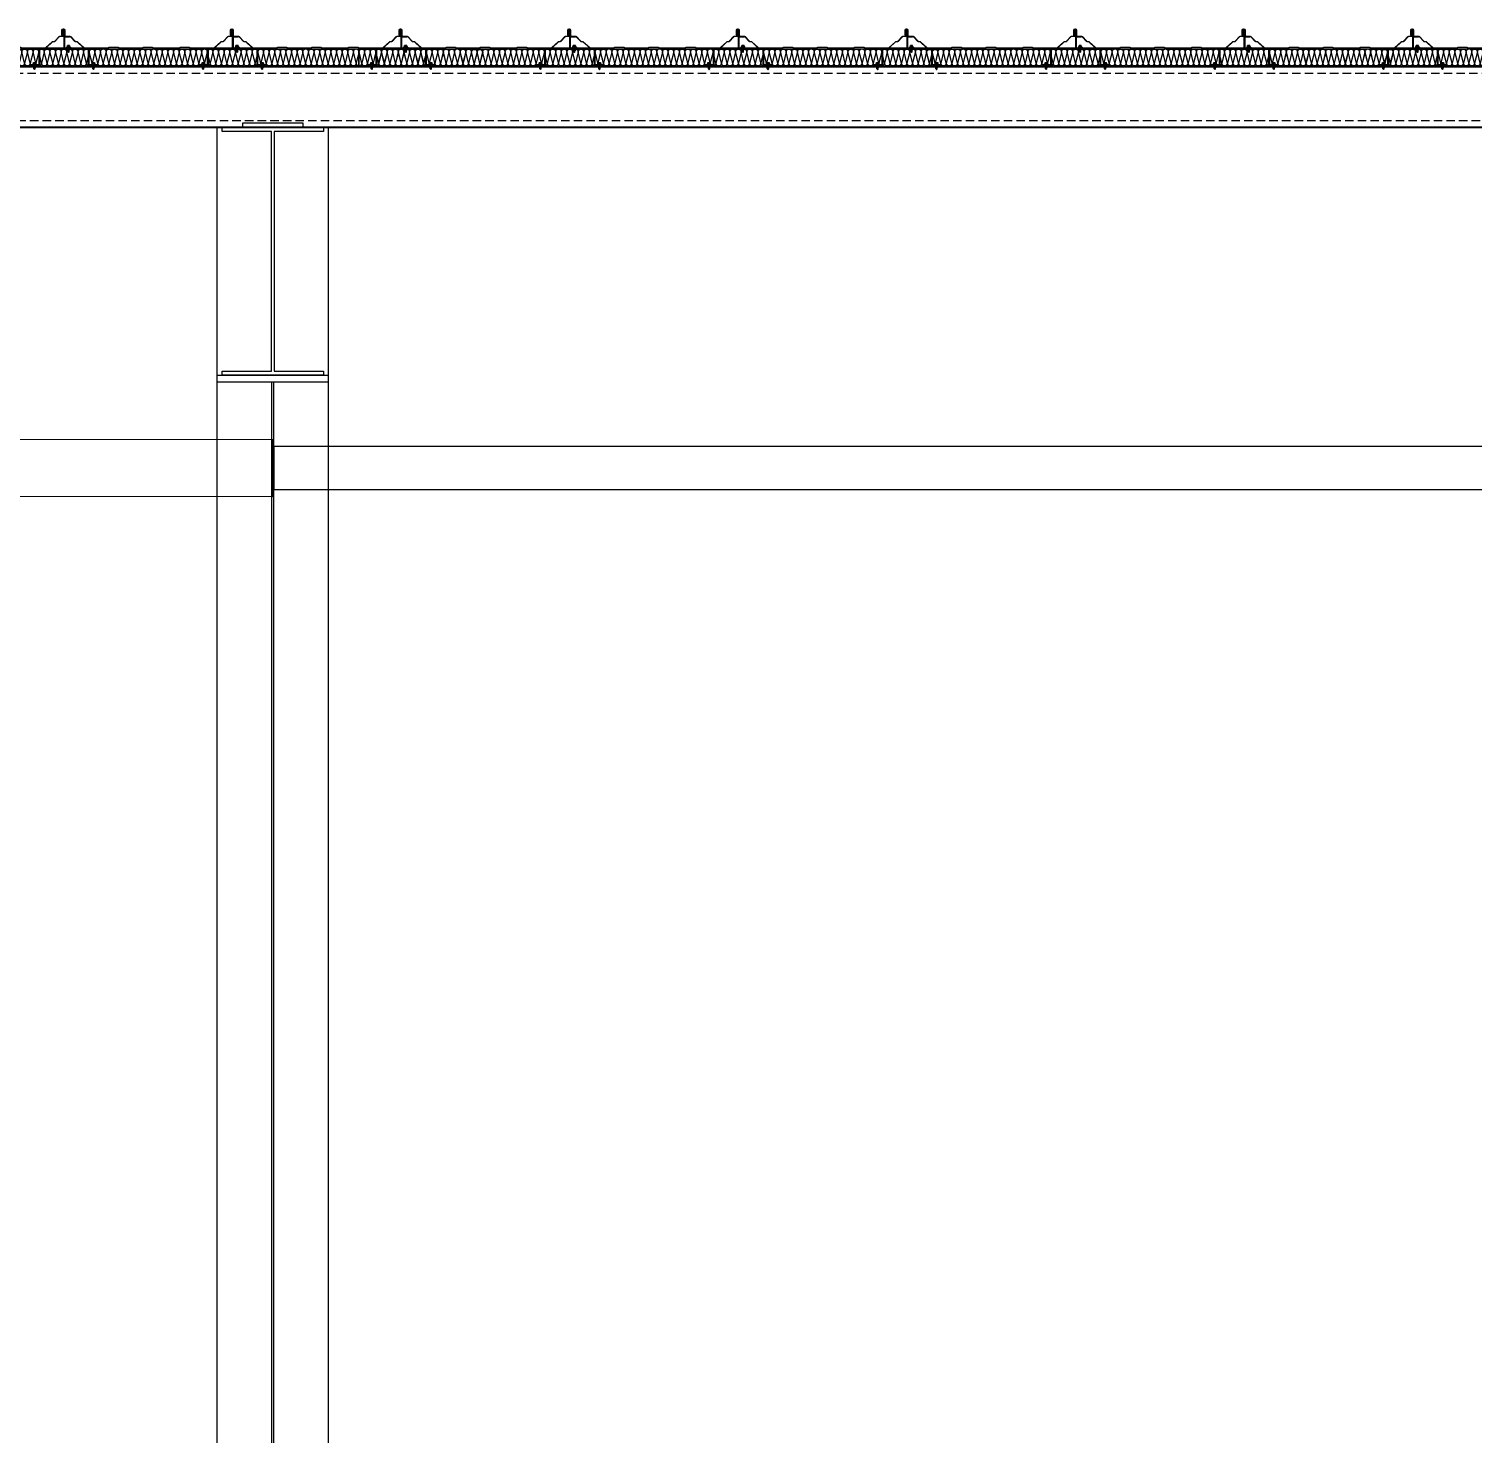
# Model space of a CAD drawing. Header units: inches. Extents: x 340055 to 349452, y -34649 to -30845.
# Drawn here: x 342290.2 to 342333.02, y -32447.83 to -32406.16 of the extents above; entities that cross this region are included whole.
import ezdxf

# ---------------------------------------------------------------- set-up
doc = ezdxf.new("R2010")
doc.units = ezdxf.units.IN
doc.header["$MEASUREMENT"] = 0
doc.linetypes.add('HIDDEN', pattern=[0.375, 0.25, -0.125])
for name, color, linetype in [('2', 2, 'Continuous'), ('8', 8, 'Continuous'), ('FLAT BAR', 1, 'Continuous'), ('STRUCTURE', 1, 'Continuous')]:
    doc.layers.add(name, color=color, linetype=linetype)

# ---------------------------------------------------------------- blocks, each defined once
blk = doc.blocks.new('Short_Self_drilling')
at = {"layer": 'STRUCTURE', "color": 1, "linetype": 'Continuous'}
for p, q in [((6.4, 1.7), (-6.4, 1.7)), ((5.1, 3.8), (-5.1, 3.8)), ((-2.6, 2.9), (-5.1, 2.9)), ((-3.4, 3.8), (-3.4, 6.8)), ((3, 7.2), (-3, 7.2)), ((2.6, 2.9), (-2.6, 2.9)), ((-2.1, 2.8), (-2.1, 2.9)), ((6.3, 0), (0, 0)), ((2.2, 2.8), (2.2, 2.9)), ((2.2, -0.5), (2.2, 0)), ((5.1, 2.9), (2.6, 2.9)), ((3.4, 3.8), (3.4, 6.8)), ((3, -1.2), (-2.7, -0.2)), ((3, -2.7), (-2.7, -1.8)), ((3, -4.2), (-2.7, -3.3)), ((3, -5.8), (-2.7, -4.8)), ((3, -7.3), (-2.7, -6.3)), ((-1.9, -8), (-2.7, -7.9)), ((-2.1, -1.4), (-2.1, -0.9)), ((-2.1, -2.9), (-2.1, -2.4)), ((-2.1, -4.4), (-2.1, -3.9)), ((-2.1, -6), (-2.1, -5.4)), ((-2.1, -7.5), (-2.1, -7)), ((-2.1, -12.3), (-2.1, -8.5)), ((3, -8.8), (-1.1, -8.1)), ((2.1, -12.3), (2.1, -9.1)), ((2.2, -2), (2.2, -1.5)), ((2.2, -3.6), (2.2, -3)), ((2.2, -5.1), (2.2, -4.6)), ((2.2, -6.6), (2.2, -6.1)), ((2.2, -8.1), (2.2, -7.6))]:
    blk.add_line(p, q, dxfattribs=at)
blk.add_lwpolyline([(6.4, 1.3), (6.4, 1.7), (2.1, 2.8), (-2.1, 2.8), (-6.4, 1.7), (-6.4, 1.3)], close=True, dxfattribs=at)
for points in [[(-6.4, 1.3, -0.088869), (-6.3, 0), (0, 0)], [(-0.1, 3.8), (-0.3, 6.2, 0.338878), (-3.1, 6.2), (-3.3, 3.8)], [(3.3, 3.8), (3.1, 6.2, 0.338878), (0.3, 6.2), (0.1, 3.8)], [(2.1, -12.3), (0.2, -14.2, -0.333596), (-0.2, -14.2), (-2.1, -12.3)], [(-0.1, -14), (-1, -12.2, -0.148657), (-1.4, -11.2), (-2, -7.7, -0.815006), (-1.2, -7.8, 0.150833), (-0.8, -8.7)], [(2.1, -12.3), (1.7, -11.7, 0.52242), (0.9, -11.7), (-0.2, -14.2)]]:
    blk.add_lwpolyline(points, format="xyb", dxfattribs=at)
for points in [[(3, -1.2), (2.2, -1.5), (-2.1, -0.8), (-2.7, -0.2), (-2.4, 0)], [(3, -2.7), (2.2, -3), (-2.1, -2.4), (-2.7, -1.8), (-2.1, -1.4), (2.2, -2), (3, -2.7)], [(3, -4.2), (2.2, -4.6), (-2.1, -3.9), (-2.7, -3.3), (-2.1, -2.9), (2.2, -3.6), (3, -4.2)], [(3, -5.8), (2.2, -6.1), (-2.1, -5.4), (-2.7, -4.8), (-2.1, -4.4), (2.2, -5.1), (3, -5.8)], [(3, -7.3), (2.2, -7.6), (-2.1, -7), (-2.7, -6.3), (-2.1, -6), (2.2, -6.6), (3, -7.3)], [(-1.8, -8.5), (-2.1, -8.5), (-2.7, -7.9), (-2.1, -7.5), (-1.8, -7.5)], [(-1.3, -7.6), (2.2, -8.1), (3, -8.8)], [(-1.2, 0), (2.2, -0.5), (3, -1.2)], [(3, -8.8), (2.2, -9.1), (-0.8, -8.7)]]:
    blk.add_lwpolyline(points, dxfattribs=at)
for centre, radius, start, end in [((-5, 3.3), 0.455, 109.7949, 250.2674), ((-3, 6.8), 0.429, 90.0311, 180.0311), ((3, 6.8), 0.429, 0.0311, 90.0311), ((5.1, 3.3), 0.435, 279.7276, 80.3347), ((10, 0.2), 3.74, 162.2963, 182.6103)]:
    blk.add_arc(centre, radius, start, end, dxfattribs=at)
blk = doc.blocks.new('A$C5F901649')
at = {"color": 3, "ltscale": 15}
blk.add_lwpolyline([(39.2, 32.6), (34, 32.6, -0.414214), (33.7, 32.9), (33.7, 38.9, 1), (31.7, 38.9), (31.7, 34.1, 0.564916), (32.7, 34.1), (32.7, 36.8), (33, 36.8), (33, 34.1, -0.737932), (31.3, 34.1), (31.3, 38.9, -1), (34, 38.9), (34, 32.9), (39.2, 32.9, -0.207596), (39.9, 32.6), (44.2, 28, 0.207596), (44.5, 27.9), (45.8, 27.9, -0.246585), (46.6, 27.5), (52.9, 21.7, 0.246585), (53.2, 21.6), (76.4, 21.6, 0.095415), (76.5, 21.6), (77.9, 22.2, -0.095415), (78.3, 22.2), (86.4, 22.2, -0.095415), (86.7, 22.2), (88.2, 21.6, 0.095415), (88.3, 21.6), (110.2, 21.6, 0.095415), (110.3, 21.6), (111.8, 22.2, -0.095415), (112.1, 22.2), (120.2, 22.2, -0.095415), (120.6, 22.2), (122, 21.6, 0.095415), (122.1, 21.6), (146.7, 21.6, 0.095415), (146.8, 21.6), (148.3, 22.2, -0.095415), (148.6, 22.2), (156.7, 22.2, -0.095415), (157.1, 22.2), (158.5, 21.6, 0.095415), (158.6, 21.6), (181.8, 21.6, 0.246585), (182.1, 21.7), (188.4, 27.5, -0.246585), (189.2, 27.9), (190.5, 27.9, 0.207596), (190.8, 28), (195.1, 32.6, -0.207596), (195.8, 32.9), (200, 32.9), (200, 38.9, 1), (199.3, 38.9), (199.3, 34.9, 1), (199.5, 34.9, -0.067331), (199.4, 35.9), (199.4, 37.3), (199.7, 37.3), (199.7, 36, 0.039103), (199.9, 34.9, -1), (199, 34.9), (199, 38.9, -1), (200.3, 38.9), (200.3, 32.9, -0.414214), (200, 32.6), (195.8, 32.6, 0.207596), (195.3, 32.4), (191, 27.8, -0.207596), (190.5, 27.6), (189.2, 27.6, 0.246585), (188.6, 27.3), (182.4, 21.5, -0.246585), (181.8, 21.2), (158.6, 21.2, -0.095415), (158.4, 21.3), (157, 21.9, 0.095415), (156.7, 21.9), (148.6, 21.9, 0.095415), (148.4, 21.9), (147, 21.3, -0.095415), (146.7, 21.2), (122.1, 21.2, -0.095415), (121.9, 21.3), (120.5, 21.9, 0.095415), (120.2, 21.9), (112.1, 21.9, 0.095415), (111.9, 21.9), (110.5, 21.3, -0.095415), (110.2, 21.2), (88.3, 21.2, -0.095415), (88, 21.3), (86.6, 21.9, 0.095415), (86.4, 21.9), (78.3, 21.9, 0.095415), (78, 21.9), (76.6, 21.3, -0.095415), (76.4, 21.2), (53.2, 21.2, -0.246585), (52.6, 21.5), (46.4, 27.3, 0.246585), (45.8, 27.6), (44.5, 27.6, -0.207596), (44, 27.8), (39.7, 32.4, 0.207596)], format="xyb", close=True, dxfattribs=at)
at = {"layer": 'FLAT BAR'}
blk.add_lwpolyline([(33.3, 38.9, 1), (32, 38.9), (32, 35), (31.7, 35), (31.7, 38.9, -1), (33.7, 38.9), (33.7, 32.6), (38.8, 32.6), (38.8, 32.2), (33.7, 32.2), (33.7, 21.6), (41.8, 21.6), (41.8, 21.2), (33.3, 21.2)], format="xyb", close=True, dxfattribs=at)
at = {"layer": 'FLAT BAR', "linetype": 'Continuous'}
blk.add_lwpolyline([(66.7, 4.6), (58.3, 4.6), (58.3, 21.2), (8.3, 21.2), (8.3, 4.6), (0, 4.6), (0, 3.6), (9.3, 3.6), (9.3, 20.2), (57.3, 20.2), (57.3, 3.6), (66.7, 3.6)], close=True, dxfattribs=at)
at = {"color": 1}
for p, xscale, yscale, zscale, rotation in [((37.7, 21.6), 0.3199999990920701, 0.3199999990920701, 0.3199999990920701, 359.9688729036745), ((4.2, 4.6), -0.3200000000824856, 0.3199999998323619, 0.32, 0.03112738804631476), ((62.5, 4.6), -0.3200000000824856, 0.3199999998323619, 0.32, 0.03112738804631476)]:
    blk.add_blockref('Short_Self_drilling', p, dxfattribs=dict(at, xscale=xscale, yscale=yscale, zscale=zscale, rotation=rotation))
blk = doc.blocks.new('A$C2213260D')
at = {"color": 9, "ltscale": 0.5}
for points in [[(0, 8.33, -1), (3.33, 8.33), (1.67, 1.67)], [(6.67, 8.33), (5, 1.67), (3.33, 8.33, -1)], [(6.67, 8.33, -1), (10, 8.33), (8.33, 1.67)], [(10, 8.33, -1), (13.33, 8.33), (11.67, 1.67)], [(16.67, 8.33), (15, 1.67), (13.33, 8.33, -1)], [(16.67, 8.33, -1), (20, 8.33), (18.33, 1.67)], [(20, 8.33, -1), (23.33, 8.33), (21.67, 1.67)], [(26.67, 8.33), (25, 1.67), (23.33, 8.33, -1)], [(26.66, 8.46, -1), (30, 8.46), (28.33, 1.8)], [(30, 8.33, -1), (33.33, 8.33), (31.67, 1.67)], [(36.67, 8.33), (35, 1.67), (33.33, 8.33, -1)], [(36.67, 8.33, -1), (40, 8.33), (38.33, 1.67)], [(40, 8.33, -1), (43.33, 8.33), (41.67, 1.67)], [(46.67, 8.33), (45, 1.67), (43.33, 8.33, -1)], [(46.67, 8.33, -1), (50, 8.33), (48.33, 1.67)], [(50, 8.33, -1), (53.33, 8.33), (51.67, 1.67)], [(56.67, 8.33), (55, 1.67), (53.33, 8.33, -1)], [(56.66, 8.46, -1), (60, 8.46), (58.33, 1.8)], [(60, 8.33, -1), (63.33, 8.33), (61.67, 1.67)], [(66.67, 8.33), (65, 1.67), (63.33, 8.33, -1)], [(66.67, 8.33, -1), (70, 8.33), (68.33, 1.67)], [(70, 8.33, -1), (73.33, 8.33), (71.67, 1.67)], [(76.67, 8.33), (75, 1.67), (73.33, 8.33, -1)], [(76.67, 8.33, -1), (80, 8.33), (78.33, 1.67)], [(80, 8.33, -1), (83.33, 8.33), (81.67, 1.67)], [(86.67, 8.33), (85, 1.67), (83.33, 8.33, -1)], [(86.66, 8.46, -1), (90, 8.46), (88.33, 1.8)], [(90, 8.33, -1), (93.33, 8.33), (91.67, 1.67)], [(96.67, 8.33), (95, 1.67), (93.33, 8.33, -1)], [(96.67, 8.33, -1), (100, 8.33), (98.33, 1.67)], [(100, 8.33, -1), (103.33, 8.33), (101.67, 1.67)], [(106.67, 8.33), (105, 1.67), (103.33, 8.33, -1)], [(106.67, 8.33, -1), (110, 8.33), (108.33, 1.67)], [(110, 8.33, -1), (113.33, 8.33), (111.67, 1.67)], [(116.67, 8.33), (115, 1.67), (113.33, 8.33, -1)], [(116.66, 8.46, -1), (120, 8.46), (118.33, 1.8)], [(120, 8.33, -1), (123.33, 8.33), (121.67, 1.67)], [(126.67, 8.33), (125, 1.67), (123.33, 8.33, -1)], [(126.67, 8.33, -1), (130, 8.33), (128.33, 1.67)], [(130, 8.33, -1), (133.33, 8.33), (131.67, 1.67)], [(136.67, 8.33), (135, 1.67), (133.33, 8.33, -1)], [(136.67, 8.33, -1), (140, 8.33), (138.33, 1.67)], [(140, 8.33, -1), (143.33, 8.33), (141.67, 1.67)], [(146.67, 8.33), (145, 1.67), (143.33, 8.33, -1)], [(146.66, 8.46, -1), (150, 8.46), (148.33, 1.8)], [(150, 8.33, -1), (153.33, 8.33), (151.67, 1.67)], [(156.67, 8.33), (155, 1.67), (153.33, 8.33, -1)], [(156.67, 8.33, -1), (160, 8.33), (158.33, 1.67)], [(160, 8.33, -1), (163.33, 8.33), (161.67, 1.67)], [(166.67, 8.33), (165, 1.67), (163.33, 8.33, -1)], [(166.67, 8.33, -1), (170, 8.33), (168.33, 1.67)], [(170, 8.33, -1), (173.33, 8.33), (171.67, 1.67)], [(176.67, 8.33), (175, 1.67), (173.33, 8.33, -1)], [(176.66, 8.46, -1), (180, 8.46), (178.33, 1.8)], [(180, 8.33, -1), (183.33, 8.33), (181.67, 1.67)], [(186.67, 8.33), (185, 1.67), (183.33, 8.33, -1)], [(186.67, 8.33, -1), (190, 8.33), (188.33, 1.67)], [(190, 8.33, -1), (193.33, 8.33), (191.67, 1.67)], [(196.67, 8.33), (195, 1.67), (193.33, 8.33, -1)], [(196.67, 8.33, -1), (200, 8.33), (198.33, 1.67)], [(200, 8.33, -1), (203.33, 8.33), (201.67, 1.67)], [(206.67, 8.33), (205, 1.67), (203.33, 8.33, -1)], [(206.66, 8.46, -1), (210, 8.46), (208.33, 1.8)], [(210, 8.33, -1), (213.33, 8.33), (211.67, 1.67)], [(216.67, 8.33), (215, 1.67), (213.33, 8.33, -1)], [(216.67, 8.33, -1), (220, 8.33), (218.33, 1.67)], [(220, 8.33, -1), (223.33, 8.33), (221.67, 1.67)], [(226.67, 8.33), (225, 1.67), (223.33, 8.33, -1)], [(226.67, 8.33, -1), (230, 8.33), (228.33, 1.67)], [(230, 8.33, -1), (233.33, 8.33), (231.67, 1.67)], [(236.67, 8.33), (235, 1.67), (233.33, 8.33, -1)], [(236.66, 8.46, -1), (240, 8.46), (238.33, 1.8)], [(240, 8.33, -1), (243.33, 8.33), (241.67, 1.67)], [(246.67, 8.33), (245, 1.67), (243.33, 8.33, -1)], [(246.67, 8.33, -1), (250, 8.33), (248.33, 1.67)], [(250, 8.33, -1), (253.33, 8.33), (251.67, 1.67)], [(256.67, 8.33), (255, 1.67), (253.33, 8.33, -1)], [(256.67, 8.33, -1), (260, 8.33), (258.33, 1.67)], [(260, 8.33, -1), (263.33, 8.33), (261.67, 1.67)], [(266.67, 8.33), (265, 1.67), (263.33, 8.33, -1)], [(266.66, 8.46, -1), (270, 8.46), (268.33, 1.8)], [(270, 8.33, -1), (273.33, 8.33), (271.67, 1.67)], [(276.67, 8.33), (275, 1.67), (273.33, 8.33, -1)], [(276.67, 8.33, -1), (280, 8.33), (278.33, 1.67)], [(280, 8.33, -1), (283.33, 8.33), (281.67, 1.67)], [(286.67, 8.33), (285, 1.67), (283.33, 8.33, -1)], [(286.67, 8.33, -1), (290, 8.33), (288.33, 1.67)], [(290, 8.33, -1), (293.33, 8.33), (291.67, 1.67)], [(296.67, 8.33), (295, 1.67), (293.33, 8.33, -1)], [(296.66, 8.46, -1), (300, 8.46), (298.33, 1.8)], [(300, 8.33, -1), (303.33, 8.33), (301.67, 1.67)], [(306.67, 8.33), (305, 1.67), (303.33, 8.33, -1)], [(306.67, 8.33, -1), (310, 8.33), (308.33, 1.67)], [(310, 8.33, -1), (313.33, 8.33), (311.67, 1.67)], [(316.67, 8.33), (315, 1.67), (313.33, 8.33, -1)], [(316.67, 8.33, -1), (320, 8.33), (318.33, 1.67)], [(320, 8.33, -1), (323.33, 8.33), (321.67, 1.67)], [(326.67, 8.33), (325, 1.67), (323.33, 8.33, -1)], [(326.66, 8.46, -1), (330, 8.46), (328.33, 1.8)], [(330, 8.33, -1), (333.33, 8.33), (331.67, 1.67)], [(333.33, 8.33, -1), (336.67, 8.33), (335, 1.67)], [(336.67, 8.2, -1), (340.01, 8.2), (338.34, 1.54)], [(340.01, 8.2, -1), (343.34, 8.2), (341.67, 1.54)]]:
    blk.add_lwpolyline(points, format="xyb", close=True, dxfattribs=at)
for points in [[(8.33, 1.67, -1), (5, 1.67, -1), (1.67, 1.67, -0.414214), (0, 0, -0.414214)], [(18.33, 1.67, -1), (15, 1.67, -1), (11.67, 1.67, -1), (8.33, 1.67)], [(30, 0, -0.414214), (28.33, 1.67, -1), (25, 1.67, -1), (21.67, 1.67, -1), (18.33, 1.67)], [(38.33, 1.67, -1), (35, 1.67, -1), (31.67, 1.67, -0.414214), (30, 0, -0.414214)], [(48.33, 1.67, -1), (45, 1.67, -1), (41.67, 1.67, -1), (38.33, 1.67)], [(60, 0, -0.414214), (58.33, 1.67, -1), (55, 1.67, -1), (51.67, 1.67, -1), (48.33, 1.67)], [(68.33, 1.67, -1), (65, 1.67, -1), (61.67, 1.67, -0.414214), (60, 0, -0.414214)], [(78.33, 1.67, -1), (75, 1.67, -1), (71.67, 1.67, -1), (68.33, 1.67)], [(90, 0, -0.414214), (88.33, 1.67, -1), (85, 1.67, -1), (81.67, 1.67, -1), (78.33, 1.67)], [(98.33, 1.67, -1), (95, 1.67, -1), (91.67, 1.67, -0.414214), (90, 0, -0.414214)], [(108.33, 1.67, -1), (105, 1.67, -1), (101.67, 1.67, -1), (98.33, 1.67)], [(120, 0, -0.414214), (118.33, 1.67, -1), (115, 1.67, -1), (111.67, 1.67, -1), (108.33, 1.67)], [(128.33, 1.67, -1), (125, 1.67, -1), (121.67, 1.67, -0.414214), (120, 0, -0.414214)], [(138.33, 1.67, -1), (135, 1.67, -1), (131.67, 1.67, -1), (128.33, 1.67)], [(150, 0, -0.414214), (148.33, 1.67, -1), (145, 1.67, -1), (141.67, 1.67, -1), (138.33, 1.67)], [(158.33, 1.67, -1), (155, 1.67, -1), (151.67, 1.67, -0.414214), (150, 0, -0.414214)], [(168.33, 1.67, -1), (165, 1.67, -1), (161.67, 1.67, -1), (158.33, 1.67)], [(180, 0, -0.414214), (178.33, 1.67, -1), (175, 1.67, -1), (171.67, 1.67, -1), (168.33, 1.67)], [(188.33, 1.67, -1), (185, 1.67, -1), (181.67, 1.67, -0.414214), (180, 0, -0.414214)], [(198.33, 1.67, -1), (195, 1.67, -1), (191.67, 1.67, -1), (188.33, 1.67)], [(210, 0, -0.414214), (208.33, 1.67, -1), (205, 1.67, -1), (201.67, 1.67, -1), (198.33, 1.67)], [(218.33, 1.67, -1), (215, 1.67, -1), (211.67, 1.67, -0.414214), (210, 0, -0.414214)], [(228.33, 1.67, -1), (225, 1.67, -1), (221.67, 1.67, -1), (218.33, 1.67)], [(240, 0, -0.414214), (238.33, 1.67, -1), (235, 1.67, -1), (231.67, 1.67, -1), (228.33, 1.67)], [(248.33, 1.67, -1), (245, 1.67, -1), (241.67, 1.67, -0.414214), (240, 0, -0.414214)], [(258.33, 1.67, -1), (255, 1.67, -1), (251.67, 1.67, -1), (248.33, 1.67)], [(270, 0, -0.414214), (268.33, 1.67, -1), (265, 1.67, -1), (261.67, 1.67, -1), (258.33, 1.67)], [(278.33, 1.67, -1), (275, 1.67, -1), (271.67, 1.67, -0.414214), (270, 0, -0.414214)], [(288.33, 1.67, -1), (285, 1.67, -1), (281.67, 1.67, -1), (278.33, 1.67)], [(300, 0, -0.414214), (298.33, 1.67, -1), (295, 1.67, -1), (291.67, 1.67, -1), (288.33, 1.67)], [(308.33, 1.67, -1), (305, 1.67, -1), (301.67, 1.67, -0.414214), (300, 0, -0.414214)], [(318.33, 1.67, -1), (315, 1.67, -1), (311.67, 1.67, -1), (308.33, 1.67)], [(330, 0, -0.414214), (328.33, 1.67, -1), (325, 1.67, -1), (321.67, 1.67, -1), (318.33, 1.67)], [(338.33, 1.67, -1), (335, 1.67, -1), (331.67, 1.67, -0.414214), (330, 0, -0.414214)], [(341.67, 1.54, -1), (338.34, 1.54)]]:
    blk.add_lwpolyline(points, format="xyb", dxfattribs=at)

msp = doc.modelspace()

# ---------------------------------------------------------------- hatches: boundary and pattern name
at = {"true_color": 0xf2ee0d}
h = msp.add_hatch(dxfattribs=at)
h.set_pattern_fill('ANSI37,_O', color=2, scale=0.12)
h.set_pattern_definition([(135, (351986.807925, -31322.940323), (0.010606601718, 0.010606601718), []), (45, (351986.807925, -31322.940323), (0.010606601718, -0.010606601718), [])])
h.paths.add_polyline_path([(342245.9804, -32407.2802), (342245.9804, -32407.2702), (342610.2803, -32407.2702), (342610.2803, -32407.2802)])

# ---------------------------------------------------------------- linework, layer by layer
at = {"color": 8}
for points in [[(342272.9884, -32406.7602), (342272.9884, -32407.2602), (342299.9864, -32407.2602), (342299.9864, -32406.7602)], [(342299.9864, -32406.7602), (342299.9864, -32407.2602), (342326.9844, -32407.2602), (342326.9844, -32406.7602)], [(342326.9844, -32406.7602), (342326.9844, -32407.2602), (342353.9824, -32407.2602), (342353.9824, -32406.7602)]]:
    msp.add_lwpolyline(points, close=True, dxfattribs=at)
at = {"color": 2, "true_color": 0xf2ee0d}
msp.add_lwpolyline([(342245.9804, -32407.2802), (342245.9804, -32407.2702), (342610.2803, -32407.2702), (342610.2803, -32407.2802), (342245.9804, -32407.2802)], dxfattribs=at)
at = {"color": 94}
msp.add_lwpolyline([(342245.9804, -32409.0802), (342610.2803, -32409.0802), (342610.2803, -32407.2802), (342245.9804, -32407.2802)], close=True, dxfattribs=at)
for points in [[(342610.2803, -32407.2952), (342245.9804, -32407.2952)], [(342245.9804, -32409.0652), (342610.2803, -32409.0652)]]:
    msp.add_lwpolyline(points, dxfattribs=at)
at = {"color": 94, "linetype": 'HIDDEN'}
for points in [[(342610.2803, -32407.4802), (342245.9804, -32407.4802)], [(342245.9804, -32408.8802), (342610.2803, -32408.8802)]]:
    msp.add_lwpolyline(points, dxfattribs=at)
at = {"color": 2}
msp.add_lwpolyline([(342296.5297, -32409.0802), (342298.3299, -32409.0802), (342298.3299, -32408.9602), (342296.5297, -32408.9602)], close=True, dxfattribs=at)
at = {"layer": '2', "color": 9}
for p, q in [((342295.78, -32672.6862), (342295.78, -32409.0802)), ((342299.08, -32672.6862), (342299.08, -32409.0802)), ((342297.4, -32671.7939), (342297.4, -32416.6297)), ((342297.46, -32671.7939), (342297.46, -32416.6297))]:
    msp.add_line(p, q, dxfattribs=at)
at = {"layer": '2'}
msp.add_lwpolyline([(342297.39, -32416.3097), (342297.39, -32409.2002), (342295.93, -32409.2002), (342295.93, -32409.0802), (342298.93, -32409.0802), (342298.93, -32409.2002), (342297.47, -32409.2002), (342297.47, -32416.3097), (342298.93, -32416.3097), (342298.93, -32416.4297), (342295.93, -32416.4297), (342295.93, -32416.3097)], close=True, dxfattribs=at)
at = {"layer": '8'}
for p, q in [((342295.78, -32409.0802), (342299.08, -32409.0802)), ((342295.78, -32416.4297), (342299.08, -32416.4297)), ((342295.78, -32416.6297), (342299.08, -32416.6297))]:
    msp.add_line(p, q, dxfattribs=at)
for points in [[(342248.1602, -32420.0193), (342297.43, -32420.0235), (342297.43, -32418.3435), (342248.1602, -32418.3393)], [(342297.46, -32419.8143), (342554.4, -32419.8143), (342554.4, -32418.5443), (342297.46, -32418.5443)]]:
    msp.add_lwpolyline(points, close=True, dxfattribs=at)

# ---------------------------------------------------------------- block references
at = {"color": 8}
for name, p, xscale, yscale, zscale in [('A$C5F901649', (342285.2404, -32407.3674), 0.03000000002793968, 0.03000000002793968, 0.03000000002793968), ('A$C5F901649', (342290.2404, -32407.3674), 0.03000000002793968, 0.03000000002793968, 0.03000000002793968), ('A$C5F901649', (342295.2404, -32407.3674), 0.03000000002793968, 0.03000000002793968, 0.03000000002793968), ('A$C5F901649', (342300.2404, -32407.3674), 0.03000000002793968, 0.03000000002793968, 0.03000000002793968), ('A$C5F901649', (342305.2404, -32407.3674), 0.03000000002793968, 0.03000000002793968, 0.03000000002793968), ('A$C5F901649', (342310.2404, -32407.3674), 0.03000000002793968, 0.03000000002793968, 0.03000000002793968), ('A$C5F901649', (342315.2404, -32407.3674), 0.03000000002793968, 0.03000000002793968, 0.03000000002793968), ('A$C5F901649', (342320.2404, -32407.3674), 0.03000000002793968, 0.03000000002793968, 0.03000000002793968), ('A$C5F901649', (342325.2404, -32407.3674), 0.03000000002793968, 0.03000000002793968, 0.03000000002793968), ('A$C5F901649', (342330.2404, -32407.3674), 0.03000000002793968, 0.03000000002793968, 0.03000000002793968), ('A$C2213260D', (342286.4884, -32407.2602), 0.04999999998835847, 0.04999999998835847, 0.04999999998835847), ('A$C2213260D', (342299.9864, -32407.2602), 0.04999999998835847, 0.04999999998835847, 0.04999999998835847), ('A$C2213260D', (342313.4864, -32407.2602), 0.04999999998835847, 0.04999999998835847, 0.04999999998835847), ('A$C2213260D', (342326.9844, -32407.2602), 0.04999999998835847, 0.04999999998835847, 0.04999999998835847)]:
    msp.add_blockref(name, p, dxfattribs=dict(at, xscale=xscale, yscale=yscale, zscale=zscale))

doc.saveas('drawing.dxf')
